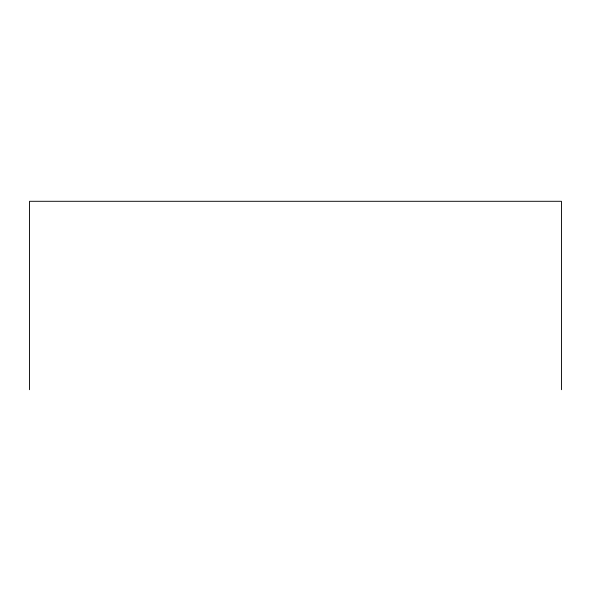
<?xml version="1.0" encoding="UTF-8"?>
<svg xmlns="http://www.w3.org/2000/svg" width="591" height="591" viewBox="0 0 591 591"><rect width="100%" height="100%" fill="white"/><g stroke="black" fill="none" stroke-linecap="round" stroke-linejoin="round"><path stroke-width="0.89" d="M561.45 389.705L561.45 201.295L29.55 201.295L29.55 389.705"/></g></svg>
